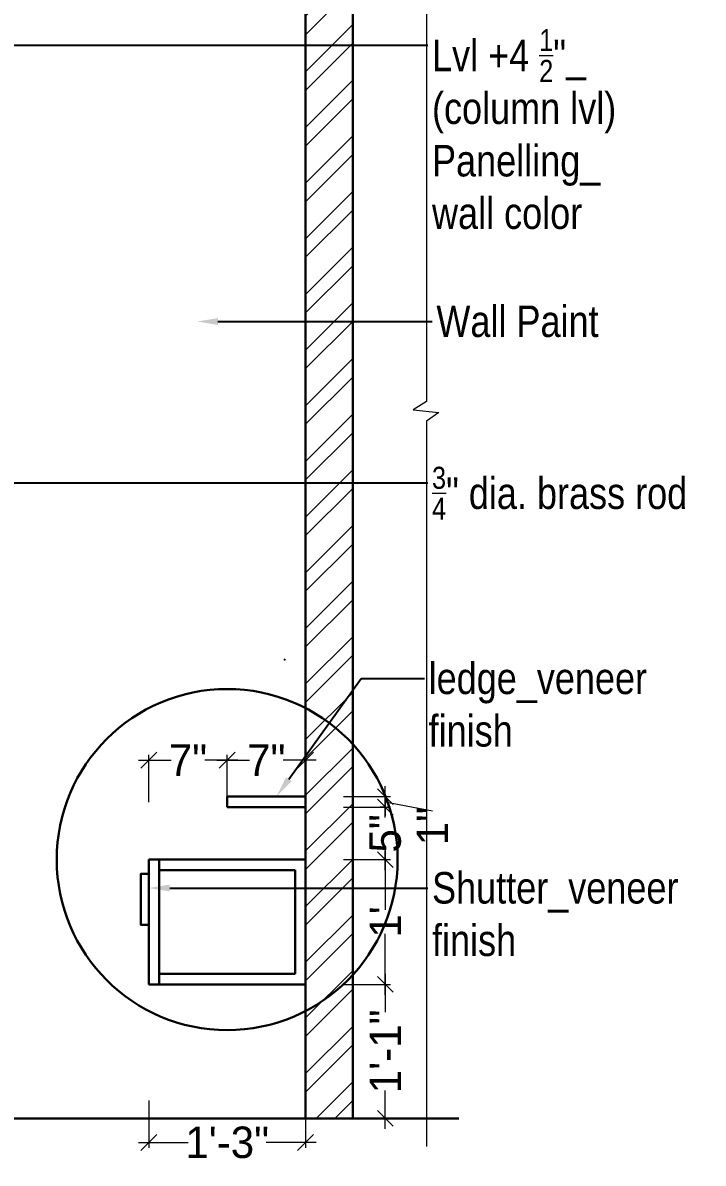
# Model space of a CAD drawing. Header units: millimetres. Extents: x 56222 to 3066687, y -650199 to -121287.
# Drawn here: x 134976.4 to 135041.3, y -183601.4 to -183492.7 of the extents above; entities that cross this region are included whole.
import ezdxf
from ezdxf import colors
from ezdxf.entities.mleader import LeaderData, LeaderLine
from ezdxf.math import Vec2, Vec3

# ---------------------------------------------------------------- set-up
doc = ezdxf.new("R2010")
doc.units = ezdxf.units.MM
doc.header["$MEASUREMENT"] = 0
doc.header["$PDMODE"] = 35
doc.linetypes.add('DASHED', pattern=[0.75, 0.5, -0.25])
doc.layers.get('Defpoints').update_dxf_attribs({"color": 220})
doc.layers.add('AR HATCH-7', color=7, linetype='Continuous')
for name, color, linetype, lineweight in [('FUR1', 22, 'Continuous', 0), ('FURNITURE', 32, 'Continuous', 9), ('furniture dimensions', 1, 'DASHED', 0), ('SECTION ( SLAB PLine )', 104, 'Continuous', 30), ('Text', 7, 'Continuous', 15), ('wall', 7, 'Continuous', 30), ('XX~SLAB ( BEAM )~ ( DIM )', 7, 'Continuous', 9)]:
    doc.layers.add(name, color=color, linetype=linetype, lineweight=lineweight)
doc.styles.add('century g', font='GOTHIC.TTF')
doc.styles.add('style4', font='ARIALN.TTF')
doc.dimstyles.new('Archana', dxfattribs={"dimtxt": 2, "dimasz": 0.75, "dimexe": 0.5, "dimexo": 0.5, "dimgap": 0, "dimtad": 0, "dimzin": 0, "dimdsep": 46, "dimlunit": 4, "dimtxsty": 'century g', "dimblk": 'OBLIQUE', "dimcen": 0, "dimdle": 1, "dimclrd": 256, "dimclre": 256, "dimclrt": 256, "dimadec": 0, "dimazin": 0, "dimtfac": 1, "dimtofl": 0, "dimtmove": 1, "dimatfit": 3, "dimfxl": 1, "dimfxlon": 1, "dimtolj": 1, "dimtzin": 0, "dimlwd": -1, "dimlwe": -1, "dimarcsym": 0})

# ---------------------------------------------------------------- blocks, each defined once
blk = doc.blocks.new('_Oblique')
at = {"layer": 'wall', "color": 0, "lineweight": -2}
blk.add_line((-0.5, -0.5), (0.5, 0.5), dxfattribs=at)
blk = doc.blocks.new('*D189')
at = {"layer": 'Defpoints', "color": 0, "linetype": 'Continuous', "lineweight": 30, "transparency": 16777216}
for p in [(134988.4, -183584.35), (135003.34, -183584.35), (135003.34, -183599.42)]:
    blk.add_point(p, dxfattribs=at)
at = {"layer": 'furniture dimensions', "color": 5, "linetype": 'ByBlock', "transparency": 16777216}
blk.add_line((134988.4, -183595.42), (134988.4, -183599.92), dxfattribs=at)
at = {"layer": 'furniture dimensions', "color": 5, "linetype": 'Continuous', "transparency": 16777216}
for p, q in [((135003.34, -183595.42), (135003.34, -183599.92)), ((134987.4, -183599.42), (134992.15, -183599.42)), ((135004.34, -183599.42), (134999.59, -183599.42))]:
    blk.add_line(p, q, dxfattribs=at)
at = {"layer": 'furniture dimensions', "color": 5, "linetype": 'Continuous', "transparency": 16777216, "xscale": 1.5, "yscale": 1.5, "zscale": 1.5, "rotation": 180}
blk.add_blockref('_Oblique', (134988.4, -183599.42), dxfattribs=at)
at = {"layer": 'furniture dimensions', "color": 5, "linetype": 'Continuous', "transparency": 16777216, "xscale": 1.5, "yscale": 1.5, "zscale": 1.5}
blk.add_blockref('_Oblique', (135003.34, -183599.42), dxfattribs=at)
at = {"layer": 'furniture dimensions', "linetype": 'Continuous', "lineweight": 0, "transparency": 16777216, "insert": (134995.87, -183599.42), "char_height": 3, "attachment_point": 5, "style": 'century g'}
blk.add_mtext('\\A1;1\'-3"', dxfattribs=at)
blk = doc.blocks.new('*D330')
at = {"layer": 'Defpoints', "color": 0, "linetype": 'Continuous', "lineweight": 30, "transparency": 16777216}
for p in [(135001.84, -183584.35, 0), (135010.95, -183584.35), (135003.34, -183597.12)]:
    blk.add_point(p, dxfattribs=at)
at = {"layer": 'furniture dimensions', "color": 5, "linetype": 'Continuous', "transparency": 16777216}
for p, q in [((135010.95, -183583.35), (135010.95, -183587.01)), ((135006.95, -183584.35), (135011.45, -183584.35)), ((135010.95, -183598.12), (135010.95, -183594.45))]:
    blk.add_line(p, q, dxfattribs=at)
at = {"layer": 'furniture dimensions', "color": 5, "linetype": 'ByBlock', "transparency": 16777216}
blk.add_line((135006.95, -183597.12), (135011.45, -183597.12), dxfattribs=at)
at = {"layer": 'furniture dimensions', "color": 5, "linetype": 'Continuous', "transparency": 16777216, "xscale": 1.5, "yscale": 1.5, "zscale": 1.5}
for p, rotation in [((135010.95, -183584.35), 90), ((135010.95, -183597.12), 270)]:
    blk.add_blockref('_Oblique', p, dxfattribs=dict(at, rotation=rotation))
at = {"layer": 'furniture dimensions', "linetype": 'Continuous', "lineweight": 0, "transparency": 16777216, "insert": (135010.95, -183590.73), "char_height": 3, "attachment_point": 5, "rotation": 90, "style": 'century g'}
blk.add_mtext('\\A1;1\'-1"', dxfattribs=at)
blk = doc.blocks.new('*D331')
at = {"layer": 'Defpoints', "color": 0, "linetype": 'Continuous', "lineweight": 30, "transparency": 16777216}
for p in [(135001.84, -183567.46, 0), (135010.95, -183567.46), (135000.19, -183572.46, 0)]:
    blk.add_point(p, dxfattribs=at)
at = {"layer": 'furniture dimensions', "color": 5, "linetype": 'Continuous', "transparency": 16777216}
for p, q in [((135010.95, -183566.46), (135010.95, -183568.29)), ((135006.95, -183567.46), (135011.45, -183567.46)), ((135010.95, -183573.46), (135010.95, -183571.62))]:
    blk.add_line(p, q, dxfattribs=at)
at = {"layer": 'furniture dimensions', "color": 5, "linetype": 'ByBlock', "transparency": 16777216}
blk.add_line((135006.95, -183572.46), (135011.45, -183572.46), dxfattribs=at)
at = {"layer": 'furniture dimensions', "color": 5, "linetype": 'Continuous', "transparency": 16777216, "xscale": 1.5, "yscale": 1.5, "zscale": 1.5}
for p, rotation in [((135010.95, -183567.46), 90), ((135010.95, -183572.46), 270)]:
    blk.add_blockref('_Oblique', p, dxfattribs=dict(at, rotation=rotation))
at = {"layer": 'furniture dimensions', "linetype": 'Continuous', "lineweight": 0, "transparency": 16777216, "insert": (135010.95, -183569.96), "char_height": 3, "attachment_point": 5, "rotation": 90, "style": 'century g'}
blk.add_mtext('\\A1;5"', dxfattribs=at)
blk = doc.blocks.new('*D332')
at = {"layer": 'Defpoints', "color": 0, "linetype": 'Continuous', "lineweight": 30, "transparency": 16777216}
for p in [(135003.34, -183566.46), (135010.95, -183566.46), (135010.95, -183567.46)]:
    blk.add_point(p, dxfattribs=at)
at = {"layer": 'furniture dimensions', "color": 5, "linetype": 'Continuous', "transparency": 16777216}
for p, q in [((135010.95, -183568.46), (135010.95, -183565.46)), ((135006.95, -183566.46), (135011.45, -183566.46)), ((135010.95, -183566.96), (135015.44, -183567.8))]:
    blk.add_line(p, q, dxfattribs=at)
at = {"layer": 'furniture dimensions', "color": 5, "linetype": 'ByBlock', "transparency": 16777216}
blk.add_line((135010.95, -183567.46), (135010.45, -183567.46), dxfattribs=at)
at = {"layer": 'furniture dimensions', "color": 5, "linetype": 'Continuous', "transparency": 16777216, "xscale": 1.5, "yscale": 1.5, "zscale": 1.5}
for p, rotation in [((135010.95, -183566.46), 90), ((135010.95, -183567.46), 270)]:
    blk.add_blockref('_Oblique', p, dxfattribs=dict(at, rotation=rotation))
at = {"layer": 'furniture dimensions', "linetype": 'Continuous', "lineweight": 0, "transparency": 16777216, "insert": (135015.44, -183569.26), "char_height": 3, "attachment_point": 5, "rotation": 90, "style": 'century g'}
blk.add_mtext('\\A1;1"', dxfattribs=at)
blk = doc.blocks.new('*D333')
at = {"layer": 'Defpoints', "color": 0, "linetype": 'Continuous', "lineweight": 30, "transparency": 16777216}
for p in [(135001.84, -183572.46, 0), (135001.84, -183584.35, 0), (135010.95, -183584.35)]:
    blk.add_point(p, dxfattribs=at)
at = {"layer": 'furniture dimensions', "color": 5, "linetype": 'Continuous', "transparency": 16777216}
for p, q in [((135010.95, -183571.46), (135010.95, -183577.26)), ((135010.95, -183585.35), (135010.95, -183579.54)), ((135006.95, -183584.35), (135011.45, -183584.35))]:
    blk.add_line(p, q, dxfattribs=at)
at = {"layer": 'furniture dimensions', "color": 5, "linetype": 'ByBlock', "transparency": 16777216}
blk.add_line((135006.95, -183572.46), (135011.45, -183572.46), dxfattribs=at)
at = {"layer": 'furniture dimensions', "color": 5, "linetype": 'Continuous', "transparency": 16777216, "xscale": 1.5, "yscale": 1.5, "zscale": 1.5}
for p, rotation in [((135010.95, -183572.46), 90), ((135010.95, -183584.35), 270)]:
    blk.add_blockref('_Oblique', p, dxfattribs=dict(at, rotation=rotation))
at = {"layer": 'furniture dimensions', "linetype": 'Continuous', "lineweight": 0, "transparency": 16777216, "insert": (135010.95, -183578.4), "char_height": 3, "attachment_point": 5, "rotation": 90, "style": 'century g'}
blk.add_mtext("\\A1;1'", dxfattribs=at)
blk = doc.blocks.new('*D386')
at = {"layer": 'Defpoints', "color": 0, "linetype": 'Continuous', "lineweight": 30, "transparency": 16777216}
for p in [(134995.87, -183562.98), (134995.87, -183567.46), (134988.4, -183572.46)]:
    blk.add_point(p, dxfattribs=at)
at = {"layer": 'furniture dimensions', "color": 5, "linetype": 'ByBlock', "transparency": 16777216}
blk.add_line((134988.4, -183566.98), (134988.4, -183562.48), dxfattribs=at)
at = {"layer": 'furniture dimensions', "color": 5, "linetype": 'Continuous', "transparency": 16777216}
for p, q in [((134995.87, -183566.96), (134995.87, -183562.48)), ((134987.4, -183562.98), (134990.53, -183562.98)), ((134996.87, -183562.98), (134993.74, -183562.98))]:
    blk.add_line(p, q, dxfattribs=at)
at = {"layer": 'furniture dimensions', "color": 5, "linetype": 'Continuous', "transparency": 16777216, "xscale": 1.5, "yscale": 1.5, "zscale": 1.5, "rotation": 180}
blk.add_blockref('_Oblique', (134988.4, -183562.98), dxfattribs=at)
at = {"layer": 'furniture dimensions', "color": 5, "linetype": 'Continuous', "transparency": 16777216, "xscale": 1.5, "yscale": 1.5, "zscale": 1.5}
blk.add_blockref('_Oblique', (134995.87, -183562.98), dxfattribs=at)
at = {"layer": 'furniture dimensions', "linetype": 'Continuous', "lineweight": 0, "transparency": 16777216, "insert": (134992.13, -183562.98), "char_height": 3, "attachment_point": 5, "style": 'century g'}
blk.add_mtext('\\A1;7"', dxfattribs=at)
blk = doc.blocks.new('*D387')
at = {"layer": 'Defpoints', "color": 0, "linetype": 'Continuous', "lineweight": 30, "transparency": 16777216}
for p in [(135003.34, -183562.98), (134995.87, -183567.46), (135003.34, -183567.46)]:
    blk.add_point(p, dxfattribs=at)
at = {"layer": 'furniture dimensions', "color": 5, "linetype": 'ByBlock', "transparency": 16777216}
blk.add_line((134995.87, -183566.96), (134995.87, -183562.48), dxfattribs=at)
at = {"layer": 'furniture dimensions', "color": 5, "linetype": 'Continuous', "transparency": 16777216}
for p, q in [((135003.34, -183566.96), (135003.34, -183562.48)), ((134994.87, -183562.98), (134998, -183562.98)), ((135004.34, -183562.98), (135001.21, -183562.98))]:
    blk.add_line(p, q, dxfattribs=at)
at = {"layer": 'furniture dimensions', "color": 5, "linetype": 'Continuous', "transparency": 16777216, "xscale": 1.5, "yscale": 1.5, "zscale": 1.5, "rotation": 180}
blk.add_blockref('_Oblique', (134995.87, -183562.98), dxfattribs=at)
at = {"layer": 'furniture dimensions', "color": 5, "linetype": 'Continuous', "transparency": 16777216, "xscale": 1.5, "yscale": 1.5, "zscale": 1.5}
blk.add_blockref('_Oblique', (135003.34, -183562.98), dxfattribs=at)
at = {"layer": 'furniture dimensions', "linetype": 'Continuous', "lineweight": 0, "transparency": 16777216, "insert": (134999.6, -183562.98), "char_height": 3, "attachment_point": 5, "style": 'century g'}
blk.add_mtext('\\A1;7"', dxfattribs=at)

msp = doc.modelspace()

# ---------------------------------------------------------------- hatches: boundary and pattern name
at = {"layer": 'AR HATCH-7', "lineweight": 18, "true_color": 0x939598, "transparency": 33554687}
h = msp.add_hatch(dxfattribs=at)
h.set_pattern_fill('ANSI32', color=252, scale=10)
h.set_pattern_definition([(45, (-12.2944, -2.0757), (-2.65165043, 2.65165043), []), (45, (-10.5267, -2.0757), (-2.65165043, 2.65165043), [])])
h.paths.add_polyline_path([(135007.84, -183473.12), (135003.34, -183473.12), (135003.34, -183597.12), (135007.84, -183597.12)])
h.paths.add_polyline_path([(134848.84, -183486.12), (134844.34, -183486.12), (134844.34, -183597.12), (134848.84, -183597.12)])

# ---------------------------------------------------------------- linework, layer by layer
at = {"color": 96, "linetype": 'ByBlock'}
msp.add_line((135001.308, -183553.459), (135001.388, -183553.34), dxfattribs=at)
at = {"layer": 'FUR1', "color": 18, "lineweight": 30, "true_color": 0x000000}
msp.add_circle((134995.87, -183572.455), 16.251, dxfattribs=at)
at = {"layer": 'FURNITURE', "lineweight": 30}
for p, q in [((134988.399, -183572.455), (135003.34, -183572.455)), ((134988.399, -183584.346), (134988.399, -183572.455)), ((134988.399, -183572.455), (134988.399, -183577.622)), ((134989.399, -183584.346), (134989.399, -183572.455)), ((135003.34, -183572.455), (135003.34, -183584.346)), ((134989.399, -183573.455), (135002.34, -183573.455)), ((135002.34, -183573.455), (135002.34, -183583.346)), ((135002.34, -183583.346), (134989.399, -183583.346)), ((135003.34, -183584.346), (134988.399, -183584.346))]:
    msp.add_line(p, q, dxfattribs=at)
msp.add_lwpolyline([(134995.87, -183567.455), (135003.34, -183567.455), (135003.34, -183566.455), (134995.87, -183566.455)], close=True, dxfattribs=at)
at = {"layer": 'FURNITURE', "lineweight": 30, "elevation": 0}
msp.add_lwpolyline([(134988.399, -183573.813), (134987.649, -183573.813), (134987.649, -183578.685), (134988.399, -183578.685)], close=True, dxfattribs=at)
at = {"layer": 'SECTION ( SLAB PLine )', "color": 1}
msp.add_line((134838.973, -183597.12), (135017.948, -183597.12), dxfattribs=at)
at = {"layer": 'Text', "color": 251, "linetype": 'Continuous', "lineweight": 0, "true_color": 0x636466}
msp.add_lwpolyline([(135014.863, -183462.625), (135014.863, -183528.81), (135013.602, -183529.591), (135016.037, -183529.841), (135014.863, -183530.678), (135014.863, -183599.807)], dxfattribs=at)
at = {"layer": 'XX~SLAB ( BEAM )~ ( DIM )', "lineweight": 30}
msp.add_lwpolyline([(135003.34, -183473.12), (135007.84, -183473.12), (135007.84, -183597.12), (135003.34, -183597.12)], close=True, dxfattribs=at)

# ---------------------------------------------------------------- dimensions: what is measured, and where the dimension line sits
at = {"layer": 'furniture dimensions', "color": 5, "linetype": 'Continuous', "lineweight": 0}
for base, p1, p2, picture, middle in [((134995.87, -183562.983), (134988.399, -183572.455), (134995.87, -183567.455), '*D386', (134992.135, -183562.983)), ((135003.34, -183562.983), (134995.87, -183567.455), (135003.34, -183567.455), '*D387', (134999.605, -183562.983)), ((135003.34, -183599.42), (134988.399, -183584.346), (135003.34, -183584.346), '*D189', (134995.87, -183599.42))]:
    dim = msp.add_linear_dim(base=base, p1=p1, p2=p2, dimstyle='Archana', override={"dimtxt": 3, "dimasz": 1.5, "dimdec": 0, "dimclrd": 5, "dimclre": 5, "dimfxl": 4}, dxfattribs=at)
    dim.commit()
    dim.dimension.update_dxf_attribs({"geometry": picture, "text_midpoint": middle})
dim = msp.add_linear_dim(base=(135010.947, -183566.455), p1=(135010.947, -183567.455), p2=(135003.34, -183566.455), angle=90, dimstyle='Archana', override={"dimtxt": 3, "dimasz": 1.5, "dimdec": 0, "dimclrd": 5, "dimclre": 5, "dimfxl": 4}, dxfattribs=at)
dim.commit()
dim.dimension.update_dxf_attribs({"geometry": '*D332', "text_midpoint": (135015.439, -183567.804), "dimtype": 160})
for base, p1, p2, picture, middle in [((135010.947, -183567.455), (135000.187, -183572.455, 0), (135001.837, -183567.455, 0), '*D331', (135010.947, -183569.955)), ((135010.947, -183584.346), (135001.837, -183572.455, 0), (135001.837, -183584.346, 0), '*D333', (135010.947, -183578.401)), ((135010.947, -183584.346), (135003.34, -183597.12), (135001.837, -183584.346, 0), '*D330', (135010.947, -183590.733))]:
    dim = msp.add_linear_dim(base=base, p1=p1, p2=p2, angle=90, dimstyle='Archana', override={"dimtxt": 3, "dimasz": 1.5, "dimdec": 0, "dimclrd": 5, "dimclre": 5, "dimfxl": 4}, dxfattribs=at)
    dim.commit()
    dim.dimension.update_dxf_attribs({"geometry": picture, "text_midpoint": middle})

# ---------------------------------------------------------------- leaders
at = {"layer": 'Text', "color": 1, "lineweight": 0, "ltscale": 20}
ml = msp.add_multileader_mtext('Standard', dxfattribs=at)
ml.set_content('\\A1;Lvl +4 {\\H0.7x;\\S1/2;\\H1.42857x;"_ \\P(column lvl)\\PPanelling_\\Pwall color}', color=1, style='style4')
ml.set_leader_properties()
ml.build(insert=Vec2(0, 0))
ml.multileader.update_dxf_attribs({"dogleg_length": 2.025, "arrow_head_size": 2})
ctx = ml.context
ctx.base_point, ctx.char_height, ctx.arrow_head_size, ctx.landing_gap_size, ctx.plane_origin = Vec3(135015.003, -183494.837, 0.119), 3, 2, 0.4, Vec3(134947.967, -183494.837, 0.119)
notes = []
notes.append((ctx, [(0, (1, 1, 0), (135012.978, -183494.837, 0.119), (1, 0), 2.025, [(0, [(134853.205, -183494.835, 0.119)], 0, [])])]))
ctx.mtext.insert = Vec3(135015.403, -183493.313, 0.119)
ml = msp.add_multileader_mtext('Standard', dxfattribs=at)
ml.set_content('Wall Paint', color=1, style='style4')
ml.set_leader_properties()
ml.build(insert=Vec2(0, 0))
ml.multileader.update_dxf_attribs({"dogleg_length": 2.025, "arrow_head_size": 2})
ctx = ml.context
ctx.base_point, ctx.char_height, ctx.arrow_head_size, ctx.landing_gap_size, ctx.plane_origin = Vec3(135015.419, -183521.182), 3, 2, 0.4, Vec3(134948.384, -183521.182)
notes.append((ctx, [(0, (1, 1, 0), (135013.395, -183521.182), (1, 0), 2.025, [(0, [(134992.994, -183521.182)], 0, [])])]))
ctx.mtext.insert = Vec3(135015.819, -183519.657)
ml = msp.add_multileader_mtext('Standard', dxfattribs=at)
ml.set_content('\\A1;{\\H0.7x;\\S3/4;}" dia. brass rod', color=1, style='style4')
ml.set_leader_properties()
ml.build(insert=Vec2(0, 0))
ml.multileader.update_dxf_attribs({"dogleg_length": 2.025, "arrow_head_size": 2})
ctx = ml.context
ctx.base_point, ctx.char_height, ctx.arrow_head_size, ctx.landing_gap_size, ctx.plane_origin = Vec3(135015.003, -183536.548, 0.119), 3, 2, 0.4, Vec3(134947.967, -183536.548, 0.119)
notes.append((ctx, [(0, (1, 1, 0), (135012.978, -183536.548, 0.119), (1, 0), 2.025, [(0, [(134853.205, -183536.546, 0.119)], 0, [])])]))
ctx.mtext.insert = Vec3(135015.403, -183535.024, 0.119)
ml = msp.add_multileader_mtext('Standard', dxfattribs=at)
ml.set_content('\\A1;ledge_veneer \\Pfinish', color=1, style='style4')
ml.set_leader_properties()
ml.build(insert=Vec2(0, 0))
ml.multileader.update_dxf_attribs({"dogleg_length": 2.025, "arrow_head_size": 2})
ctx = ml.context
ctx.base_point, ctx.char_height, ctx.arrow_head_size, ctx.landing_gap_size, ctx.plane_origin = Vec3(135014.679, -183555.209, 0.119), 3, 2, 0.4, Vec3(134953.283, -183552.626, 0.119)
notes.append((ctx, [(0, (1, 1, 0), (135008.656, -183555.209, 0.119), (1, 0), 6.023, [(0, [(135000.574, -183566.421, 0.119)], 0, [])])]))
ctx.mtext.insert = Vec3(135015.079, -183553.684, 0.119)
ml = msp.add_multileader_mtext('Standard', dxfattribs=at)
ml.set_content('\\A1;Shutter_veneer \\Pfinish', color=1, style='style4')
ml.set_leader_properties()
ml.build(insert=Vec2(0, 0))
ml.multileader.update_dxf_attribs({"dogleg_length": 2.025, "arrow_head_size": 2})
ctx = ml.context
ctx.base_point, ctx.char_height, ctx.arrow_head_size, ctx.landing_gap_size, ctx.plane_origin = Vec3(135015.003, -183575.169, 0.119), 3, 2, 0.4, Vec3(134947.967, -183575.169, 0.119)
notes.append((ctx, [(0, (1, 1, 0), (135012.978, -183575.169, 0.119), (1, 0), 2.025, [(0, [(134988.399, -183575.167, 0.119)], 0, [])])]))
ctx.mtext.insert = Vec3(135015.403, -183573.645, 0.119)
for ctx, leaders in notes:
    for number, flags, end, landing, length, lines in leaders:
        leader = LeaderData()
        leader.index, (leader.has_last_leader_line, leader.has_dogleg_vector, leader.attachment_direction) = number, flags
        leader.last_leader_point, leader.dogleg_vector, leader.dogleg_length = Vec3(end), Vec3(landing), length
        for number, points, colour, breaks in lines:
            line = LeaderLine()
            line.index, line.vertices, line.color, line.breaks = number, Vec3.list(points), colors.encode_raw_color(colour), breaks
            leader.lines.append(line)
        ctx.leaders.append(leader)

doc.saveas('drawing.dxf')
